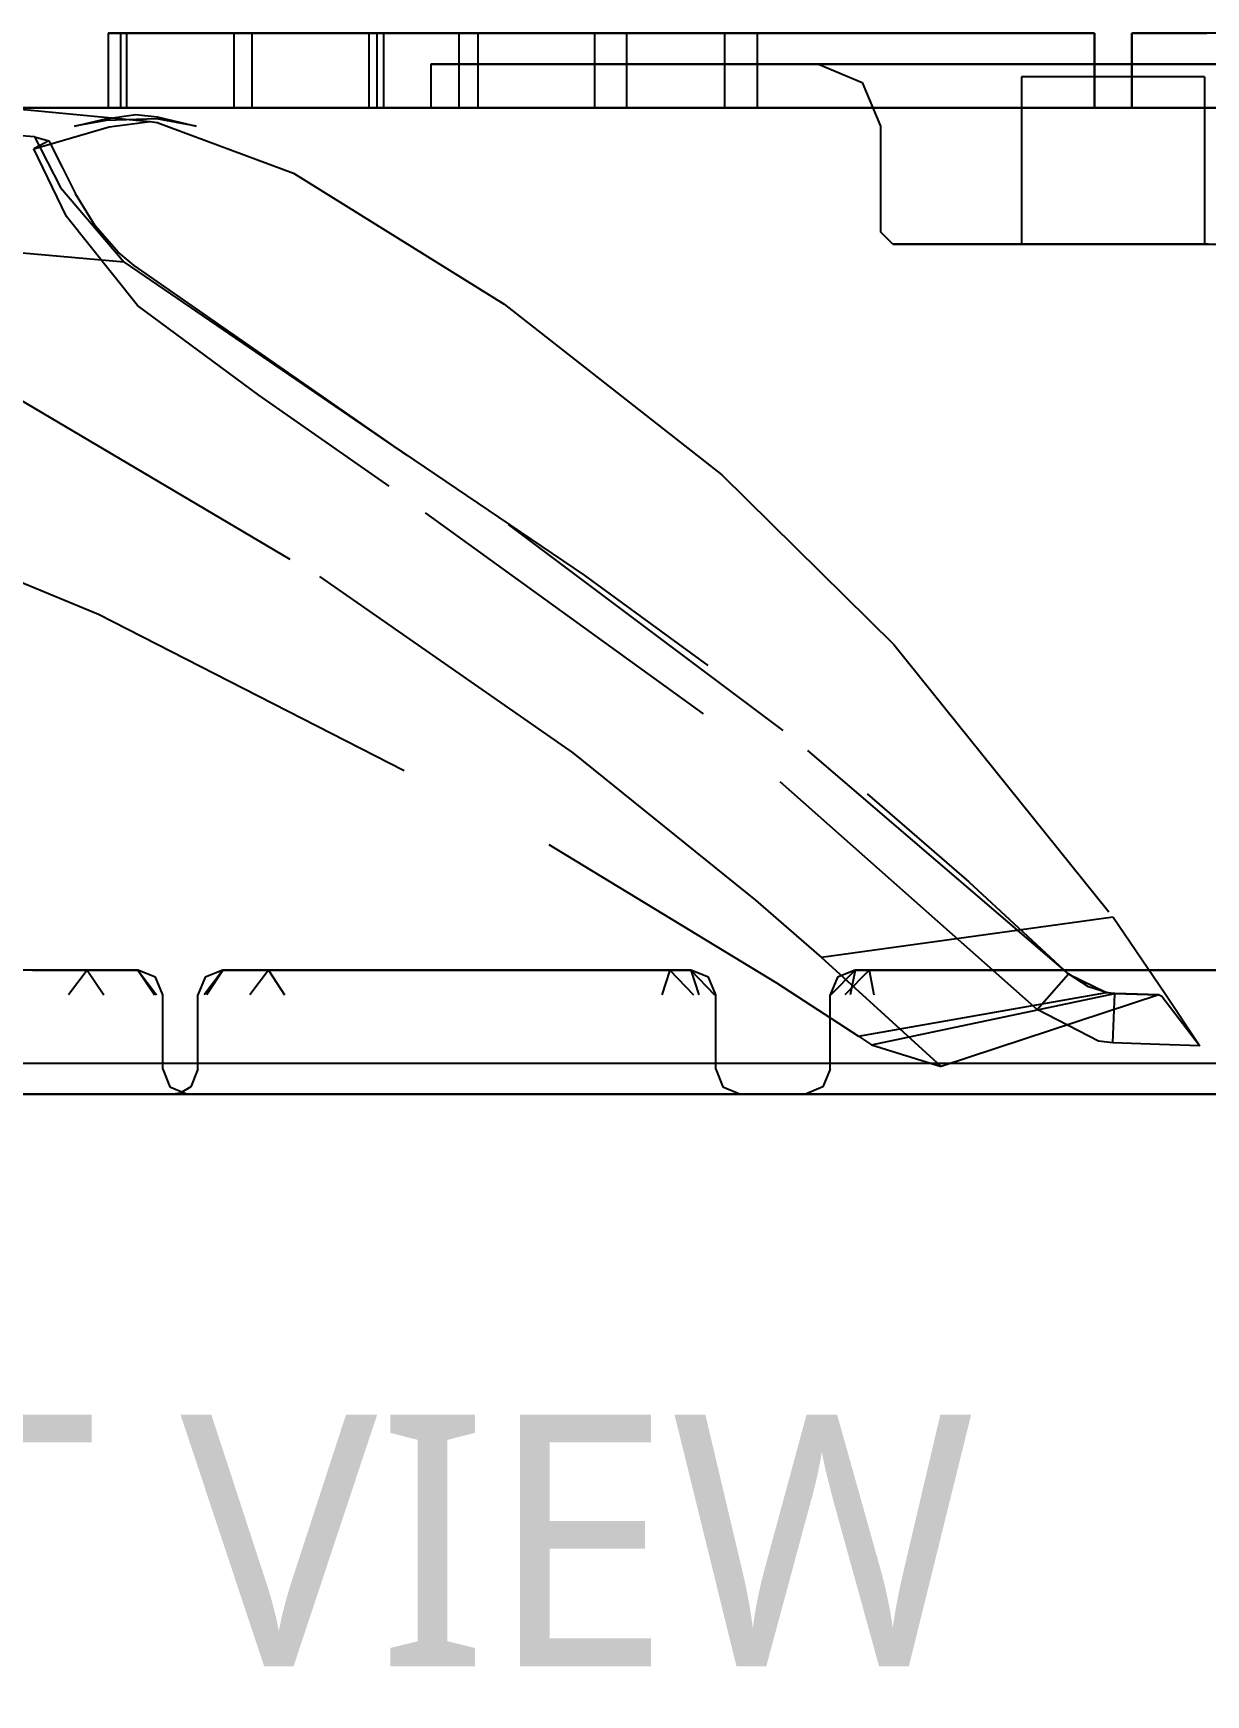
# Model space of a CAD drawing. Header units: metres. Extents: x -7 to 410, y 10 to 287.
# Drawn here: x 127.41 to 137.66, y 104.75 to 119.27 of the extents above; entities that cross this region are included whole.
import ezdxf

# ---------------------------------------------------------------- set-up
doc = ezdxf.new("R2010")
doc.units = ezdxf.units.M
doc.linetypes.add('DASHED', pattern=[4.5, 3, -1.5])
for name, color, linetype in [('HIDDEN', 9, 'DASHED'), ('TEXT', 7, 'Continuous'), ('VISIBLE', 3, 'Continuous')]:
    doc.layers.add(name, color=color, linetype=linetype)
doc.styles.add('CHINESE', font='msjh.ttc')

msp = doc.modelspace()

# ---------------------------------------------------------------- linework, layer by layer
at = {"layer": 'HIDDEN'}
for p, q in [((128.063, 119.272), (128.062, 119.272)), ((128.064, 119.272), (128.063, 119.272)), ((128.067, 119.272), (128.064, 119.272)), ((128.071, 119.272), (128.067, 119.272)), ((128.076, 119.272), (128.071, 119.272)), ((128.082, 119.272), (128.076, 119.272)), ((128.089, 119.272), (128.082, 119.272)), ((128.097, 119.272), (128.089, 119.272)), ((128.106, 119.272), (128.097, 119.272)), ((128.116, 119.272), (128.106, 119.272)), ((128.128, 119.272), (128.116, 119.272)), ((128.14, 119.272), (128.128, 119.272)), ((128.154, 119.272), (128.14, 119.272)), ((128.169, 119.272), (128.154, 119.272)), ((128.225, 118.621), (128.225, 119.272)), ((128.225, 119.272), (130.468, 119.272)), ((128.265, 119.272), (128.225, 119.272)), ((128.309, 119.272), (128.265, 119.272)), ((128.357, 119.272), (128.309, 119.272)), ((128.409, 119.272), (128.357, 119.272)), ((128.466, 119.272), (128.409, 119.272)), ((128.527, 119.272), (128.466, 119.272)), ((128.592, 119.272), (128.527, 119.272)), ((128.661, 119.272), (128.592, 119.272)), ((128.734, 119.272), (128.661, 119.272)), ((128.811, 119.272), (128.734, 119.272)), ((128.892, 119.272), (128.811, 119.272)), ((128.977, 119.272), (128.892, 119.272)), ((129.066, 119.272), (128.977, 119.272)), ((129.159, 119.272), (129.066, 119.272)), ((129.159, 119.272), (129.159, 118.621)), ((131.131, 119.272), (129.159, 119.272)), ((129.321, 118.621), (129.321, 119.272)), ((129.321, 119.272), (131.294, 119.272)), ((129.483, 119.272), (129.321, 119.272)), ((129.654, 119.272), (129.483, 119.272)), ((129.834, 119.272), (129.654, 119.272)), ((130.022, 119.272), (129.834, 119.272)), ((130.218, 119.272), (130.022, 119.272)), ((130.423, 119.272), (130.218, 119.272)), ((130.412, 119.272), (130.339, 119.272)), ((130.339, 119.272), (130.34, 119.272)), ((130.34, 119.272), (130.341, 119.272)), ((130.341, 119.272), (130.343, 119.272)), ((130.343, 119.272), (130.345, 119.272)), ((130.345, 119.272), (130.349, 119.272)), ((130.349, 119.272), (130.353, 119.272)), ((130.353, 119.272), (130.358, 119.272)), ((130.358, 119.272), (130.363, 119.272)), ((130.363, 119.272), (130.369, 119.272)), ((130.369, 119.272), (130.376, 119.272)), ((130.376, 119.272), (130.384, 119.272)), ((130.384, 119.272), (130.393, 119.272)), ((130.393, 119.272), (130.402, 119.272)), ((130.402, 119.272), (130.412, 119.272)), ((130.412, 118.621), (130.412, 119.272)), ((130.635, 119.272), (130.423, 119.272)), ((130.468, 119.272), (130.468, 118.621)), ((130.468, 119.272), (130.497, 119.272)), ((130.497, 119.272), (130.529, 119.272)), ((130.529, 119.272), (130.564, 119.272)), ((130.564, 119.272), (130.602, 119.272)), ((130.602, 119.272), (130.642, 119.272)), ((130.854, 119.272), (130.635, 119.272)), ((130.642, 119.272), (130.686, 119.272)), ((130.686, 119.272), (130.732, 119.272)), ((130.732, 119.272), (130.781, 119.272)), ((130.781, 119.272), (130.832, 119.272)), ((130.832, 119.272), (130.887, 119.272)), ((131.081, 119.272), (130.854, 119.272)), ((130.887, 119.272), (130.944, 119.272)), ((130.944, 119.272), (131.004, 119.272)), ((131.004, 119.272), (131.066, 119.272)), ((131.066, 119.272), (131.131, 119.272)), ((131.315, 119.272), (131.081, 119.272)), ((131.131, 118.621), (131.131, 119.272)), ((131.294, 119.272), (131.294, 118.621)), ((131.294, 119.272), (131.412, 119.272)), ((131.555, 119.272), (131.315, 119.272)), ((131.412, 119.272), (131.536, 119.272)), ((131.536, 119.272), (131.666, 119.272)), ((131.802, 119.272), (131.555, 119.272)), ((131.666, 119.272), (131.803, 119.272)), ((132.055, 119.272), (131.802, 119.272)), ((131.803, 119.272), (131.945, 119.272)), ((131.945, 119.272), (132.092, 119.272)), ((132.314, 119.272), (132.055, 119.272)), ((132.092, 119.272), (132.245, 119.272)), ((132.245, 119.272), (132.403, 119.272)), ((132.314, 119.272), (132.314, 118.621)), ((133.453, 119.272), (132.314, 119.272)), ((132.403, 119.272), (132.567, 119.272)), ((132.567, 119.272), (132.735, 119.272)), ((132.596, 118.621), (132.596, 119.272)), ((132.865, 119.272), (132.596, 119.272)), ((132.596, 119.272), (133.735, 119.272)), ((132.735, 119.272), (132.908, 119.272)), ((133.14, 119.272), (132.865, 119.272)), ((132.908, 119.272), (133.085, 119.272)), ((133.085, 119.272), (133.267, 119.272)), ((133.419, 119.272), (133.14, 119.272)), ((133.267, 119.272), (133.453, 119.272)), ((133.702, 119.272), (133.419, 119.272)), ((133.453, 118.621), (133.453, 119.272)), ((133.989, 119.272), (133.702, 119.272)), ((133.735, 119.272), (133.735, 118.621)), ((133.735, 119.272), (133.93, 119.272)), ((133.93, 119.272), (134.128, 119.272)), ((134.279, 119.272), (133.989, 119.272)), ((134.128, 119.272), (134.33, 119.272)), ((134.573, 119.272), (134.279, 119.272)), ((134.33, 119.272), (134.534, 119.272)), ((134.534, 119.272), (134.741, 119.272)), ((134.869, 119.272), (134.573, 119.272)), ((134.741, 119.272), (134.95, 119.272)), ((135.167, 119.272), (134.869, 119.272)), ((134.95, 119.272), (135.162, 119.272)), ((135.162, 119.272), (135.375, 119.272)), ((135.468, 119.272), (135.167, 119.272)), ((135.375, 119.272), (135.591, 119.272)), ((135.77, 119.272), (135.468, 119.272)), ((135.591, 119.272), (135.807, 119.272)), ((136.074, 119.272), (135.77, 119.272)), ((135.807, 119.272), (136.025, 119.272)), ((136.025, 119.272), (136.244, 119.272)), ((136.378, 119.272), (136.074, 119.272)), ((136.244, 119.272), (136.463, 119.272)), ((136.683, 119.272), (136.378, 119.272)), ((136.463, 119.272), (136.683, 119.272)), ((136.683, 119.272), (136.683, 118.621)), ((136.683, 118.621), (136.683, 119.272)), ((137.009, 119.272), (137.009, 118.621)), ((137.009, 119.272), (137.229, 119.272)), ((137.009, 118.621), (137.009, 119.272)), ((137.314, 119.272), (137.009, 119.272)), ((137.229, 119.272), (137.448, 119.272)), ((137.618, 119.272), (137.314, 119.272)), ((137.448, 119.272), (137.667, 119.272)), ((137.922, 119.272), (137.618, 119.272)), ((134.443, 119.001), (134.27, 119.001)), ((134.27, 119.001), (134.285, 119.001)), ((134.285, 119.001), (134.329, 119.001)), ((134.329, 119.001), (134.401, 119.001)), ((134.401, 119.001), (134.502, 119.001)), ((134.619, 119.001), (134.443, 119.001)), ((134.502, 119.001), (134.629, 119.001)), ((134.796, 119.001), (134.619, 119.001)), ((134.629, 119.001), (134.781, 119.001)), ((134.781, 119.001), (134.957, 119.001)), ((134.976, 119.001), (134.796, 119.001)), ((134.957, 119.001), (135.154, 119.001)), ((135.157, 119.001), (134.976, 119.001)), ((135.154, 119.001), (135.371, 119.001)), ((135.341, 119.001), (135.157, 119.001)), ((135.525, 119.001), (135.341, 119.001)), ((135.371, 119.001), (135.605, 119.001)), ((135.712, 119.001), (135.525, 119.001)), ((135.605, 119.001), (135.852, 119.001)), ((135.899, 119.001), (135.712, 119.001)), ((135.852, 119.001), (136.111, 119.001)), ((136.087, 119.001), (135.899, 119.001)), ((136.276, 119.001), (136.087, 119.001)), ((136.111, 119.001), (136.378, 119.001)), ((136.466, 119.001), (136.276, 119.001)), ((136.378, 119.001), (136.651, 119.001)), ((136.656, 119.001), (136.466, 119.001)), ((136.651, 119.001), (136.652, 119.001)), ((136.67, 119.001), (136.651, 119.001)), ((136.652, 119.001), (136.654, 119.001)), ((136.654, 119.001), (136.655, 119.001)), ((136.655, 119.001), (136.656, 119.001)), ((136.846, 119.001), (136.656, 119.001)), ((136.656, 119.001), (136.658, 119.001)), ((136.658, 119.001), (136.659, 119.001)), ((136.659, 119.001), (136.66, 119.001)), ((136.66, 119.001), (136.662, 119.001)), ((136.662, 119.001), (136.663, 119.001)), ((136.663, 119.001), (136.664, 119.001)), ((136.664, 119.001), (136.666, 119.001)), ((136.666, 119.001), (136.667, 119.001)), ((136.667, 119.001), (136.668, 119.001)), ((136.668, 119.001), (136.67, 119.001)), ((136.67, 119.001), (136.971, 119.001)), ((136.971, 119.001), (137.271, 119.001)), ((137.271, 119.001), (137.565, 119.001)), ((137.565, 119.001), (137.849, 119.001)), ((123.983, 118.811), (128.07, 118.453)), ((136.051, 118.892), (136.046, 118.892)), ((136.066, 118.892), (136.051, 118.892)), ((136.091, 118.892), (136.066, 118.892)), ((136.125, 118.892), (136.091, 118.892)), ((136.169, 118.892), (136.125, 118.892)), ((136.221, 118.892), (136.169, 118.892)), ((136.28, 118.892), (136.221, 118.892)), ((136.347, 118.892), (136.28, 118.892)), ((136.421, 118.892), (136.347, 118.892)), ((136.499, 118.892), (136.421, 118.892)), ((136.582, 118.892), (136.499, 118.892)), ((136.668, 118.892), (136.582, 118.892)), ((136.756, 118.892), (136.668, 118.892)), ((136.846, 118.892), (136.756, 118.892)), ((136.936, 118.892), (136.846, 118.892)), ((137.024, 118.892), (136.936, 118.892)), ((137.11, 118.892), (137.024, 118.892)), ((137.193, 118.892), (137.11, 118.892)), ((137.272, 118.892), (137.193, 118.892)), ((137.345, 118.892), (137.272, 118.892)), ((137.412, 118.892), (137.345, 118.892)), ((137.471, 118.892), (137.412, 118.892)), ((137.523, 118.892), (137.471, 118.892)), ((137.567, 118.892), (137.523, 118.892)), ((137.601, 118.892), (137.567, 118.892)), ((137.626, 118.892), (137.601, 118.892)), ((137.641, 118.892), (137.626, 118.892)), ((137.646, 118.892), (137.641, 118.892)), ((127.419, 118.367), (123.952, 118.644)), ((125.665, 118.763), (128.428, 118.501)), ((127.417, 118.621), (126.968, 118.621)), ((127.985, 118.621), (127.417, 118.621)), ((127.768, 118.459), (128.042, 118.525)), ((128.044, 118.509), (127.768, 118.459)), ((128.664, 118.621), (127.985, 118.621)), ((128.042, 118.525), (128.302, 118.561)), ((128.042, 118.525), (128.044, 118.509)), ((128.486, 118.523), (128.044, 118.509)), ((128.07, 118.453), (128.428, 118.501)), ((130.468, 118.621), (128.225, 118.621)), ((128.225, 118.621), (128.265, 118.621)), ((128.265, 118.621), (128.309, 118.621)), ((128.302, 118.561), (128.49, 118.542)), ((128.309, 118.621), (128.357, 118.621)), ((128.357, 118.621), (128.409, 118.621)), ((128.409, 118.621), (128.466, 118.621)), ((128.428, 118.501), (128.489, 118.493)), ((128.466, 118.621), (128.527, 118.621)), ((128.831, 118.459), (128.486, 118.523)), ((128.489, 118.493), (129.682, 118.049)), ((128.49, 118.542), (128.831, 118.459)), ((128.527, 118.621), (128.592, 118.621)), ((128.592, 118.621), (128.661, 118.621)), ((128.661, 118.621), (128.734, 118.621)), ((129.446, 118.621), (128.664, 118.621)), ((128.734, 118.621), (128.811, 118.621)), ((128.811, 118.621), (128.892, 118.621)), ((128.892, 118.621), (128.977, 118.621)), ((128.977, 118.621), (129.066, 118.621)), ((129.066, 118.621), (129.159, 118.621)), ((129.159, 118.621), (131.131, 118.621)), ((131.294, 118.621), (129.321, 118.621)), ((129.321, 118.621), (129.483, 118.621)), ((130.321, 118.621), (129.446, 118.621)), ((129.483, 118.621), (129.654, 118.621)), ((129.654, 118.621), (129.834, 118.621)), ((129.834, 118.621), (130.022, 118.621)), ((130.022, 118.621), (130.218, 118.621)), ((130.218, 118.621), (130.423, 118.621)), ((131.278, 118.621), (130.321, 118.621)), ((130.339, 118.621), (130.412, 118.621)), ((130.34, 118.621), (130.339, 118.621)), ((130.341, 118.621), (130.34, 118.621)), ((130.343, 118.621), (130.341, 118.621)), ((130.345, 118.621), (130.343, 118.621)), ((130.349, 118.621), (130.345, 118.621)), ((130.353, 118.621), (130.349, 118.621)), ((130.358, 118.621), (130.353, 118.621)), ((130.363, 118.621), (130.358, 118.621)), ((130.369, 118.621), (130.363, 118.621)), ((130.376, 118.621), (130.369, 118.621)), ((130.384, 118.621), (130.376, 118.621)), ((130.393, 118.621), (130.384, 118.621)), ((130.402, 118.621), (130.393, 118.621)), ((130.412, 118.621), (130.402, 118.621)), ((130.423, 118.621), (130.635, 118.621)), ((130.497, 118.621), (130.468, 118.621)), ((130.529, 118.621), (130.497, 118.621)), ((130.564, 118.621), (130.529, 118.621)), ((130.602, 118.621), (130.564, 118.621)), ((130.642, 118.621), (130.602, 118.621)), ((130.635, 118.621), (130.854, 118.621)), ((130.686, 118.621), (130.642, 118.621)), ((130.732, 118.621), (130.686, 118.621)), ((130.781, 118.621), (130.732, 118.621)), ((130.832, 118.621), (130.781, 118.621)), ((130.887, 118.621), (130.832, 118.621)), ((130.854, 118.621), (131.081, 118.621)), ((130.944, 118.621), (130.887, 118.621)), ((131.004, 118.621), (130.944, 118.621)), ((131.066, 118.621), (131.004, 118.621)), ((131.131, 118.621), (131.066, 118.621)), ((131.081, 118.621), (131.315, 118.621)), ((132.305, 118.621), (131.278, 118.621)), ((131.412, 118.621), (131.294, 118.621)), ((131.315, 118.621), (131.555, 118.621)), ((131.536, 118.621), (131.412, 118.621)), ((131.666, 118.621), (131.536, 118.621)), ((131.555, 118.621), (131.802, 118.621)), ((131.803, 118.621), (131.666, 118.621)), ((131.802, 118.621), (132.055, 118.621)), ((131.945, 118.621), (131.803, 118.621)), ((132.092, 118.621), (131.945, 118.621)), ((132.055, 118.621), (132.314, 118.621)), ((132.245, 118.621), (132.092, 118.621)), ((132.403, 118.621), (132.245, 118.621)), ((133.39, 118.621), (132.305, 118.621)), ((132.314, 118.621), (133.453, 118.621)), ((132.567, 118.621), (132.403, 118.621)), ((132.735, 118.621), (132.567, 118.621)), ((132.596, 118.621), (132.865, 118.621)), ((133.735, 118.621), (132.596, 118.621)), ((132.908, 118.621), (132.735, 118.621)), ((132.865, 118.621), (133.14, 118.621)), ((133.085, 118.621), (132.908, 118.621)), ((133.267, 118.621), (133.085, 118.621)), ((133.14, 118.621), (133.419, 118.621)), ((133.453, 118.621), (133.267, 118.621)), ((134.517, 118.621), (133.39, 118.621)), ((133.419, 118.621), (133.702, 118.621)), ((133.702, 118.621), (133.989, 118.621)), ((133.93, 118.621), (133.735, 118.621)), ((134.128, 118.621), (133.93, 118.621)), ((133.989, 118.621), (134.279, 118.621)), ((134.33, 118.621), (134.128, 118.621)), ((134.279, 118.621), (134.573, 118.621)), ((134.534, 118.621), (134.33, 118.621)), ((135.674, 118.621), (134.517, 118.621)), ((134.741, 118.621), (134.534, 118.621)), ((134.573, 118.621), (134.869, 118.621)), ((134.95, 118.621), (134.741, 118.621)), ((134.788, 118.621), (134.929, 118.621)), ((134.869, 118.621), (135.167, 118.621)), ((134.929, 118.621), (135.072, 118.621)), ((135.162, 118.621), (134.95, 118.621)), ((135.072, 118.621), (135.216, 118.621)), ((135.375, 118.621), (135.162, 118.621)), ((135.167, 118.621), (135.468, 118.621)), ((135.216, 118.621), (135.361, 118.621)), ((135.361, 118.621), (135.507, 118.621)), ((135.591, 118.621), (135.375, 118.621)), ((135.468, 118.621), (135.77, 118.621)), ((135.507, 118.621), (135.653, 118.621)), ((135.807, 118.621), (135.591, 118.621)), ((135.653, 118.621), (135.801, 118.621)), ((136.846, 118.621), (135.674, 118.621)), ((135.77, 118.621), (136.074, 118.621)), ((135.801, 118.621), (135.949, 118.621)), ((136.025, 118.621), (135.807, 118.621)), ((135.949, 118.621), (136.097, 118.621)), ((136.244, 118.621), (136.025, 118.621)), ((136.074, 118.621), (136.378, 118.621)), ((136.097, 118.621), (136.247, 118.621)), ((136.463, 118.621), (136.244, 118.621)), ((136.247, 118.621), (136.396, 118.621)), ((136.378, 118.621), (136.683, 118.621)), ((136.396, 118.621), (136.546, 118.621)), ((136.683, 118.621), (136.463, 118.621)), ((136.546, 118.621), (136.696, 118.621)), ((136.696, 118.621), (136.846, 118.621)), ((138.018, 118.621), (136.846, 118.621)), ((136.846, 118.621), (136.996, 118.621)), ((136.996, 118.621), (137.146, 118.621)), ((137.229, 118.621), (137.009, 118.621)), ((137.009, 118.621), (137.314, 118.621)), ((137.146, 118.621), (137.296, 118.621)), ((137.448, 118.621), (137.229, 118.621)), ((137.296, 118.621), (137.445, 118.621)), ((137.314, 118.621), (137.618, 118.621)), ((137.445, 118.621), (137.595, 118.621)), ((137.667, 118.621), (137.448, 118.621)), ((137.595, 118.621), (137.743, 118.621)), ((137.618, 118.621), (137.922, 118.621)), ((127.413, 118.261), (128.07, 118.453)), ((127.419, 118.367), (127.544, 118.332)), ((127.419, 118.367), (127.646, 117.925)), ((128.201, 117.272), (116.808, 118.269)), ((127.544, 118.332), (127.413, 118.261)), ((127.697, 117.671), (127.413, 118.261)), ((127.544, 118.332), (127.658, 118.102)), ((127.658, 118.102), (127.776, 117.868)), ((127.646, 117.925), (128.201, 117.272)), ((129.682, 118.049), (131.524, 116.905)), ((127.948, 117.589), (127.776, 117.868)), ((128.318, 116.893), (127.697, 117.671)), ((128.15, 117.359), (127.948, 117.589)), ((128.289, 117.242), (128.15, 117.359)), ((134.933, 117.428), (134.921, 117.428)), ((134.969, 117.428), (134.933, 117.428)), ((135.029, 117.428), (134.969, 117.428)), ((135.112, 117.428), (135.029, 117.428)), ((135.216, 117.428), (135.112, 117.428)), ((135.341, 117.428), (135.216, 117.428)), ((135.485, 117.428), (135.341, 117.428)), ((135.646, 117.428), (135.485, 117.428)), ((135.822, 117.428), (135.646, 117.428)), ((136.011, 117.428), (135.822, 117.428)), ((136.21, 117.428), (136.011, 117.428)), ((136.418, 117.428), (136.21, 117.428)), ((136.63, 117.428), (136.418, 117.428)), ((136.846, 117.428), (136.63, 117.428)), ((137.062, 117.428), (136.846, 117.428)), ((137.274, 117.428), (137.062, 117.428)), ((137.482, 117.428), (137.274, 117.428)), ((137.681, 117.428), (137.482, 117.428)), ((128.201, 117.272), (131.558, 114.978)), ((130.546, 115.673), (128.289, 117.242)), ((131.524, 116.905), (133.427, 115.414)), ((129.38, 116.11), (128.318, 116.893)), ((122.625, 116.401), (127.978, 114.196)), ((127.066, 116.201), (129.91, 114.523)), ((130.517, 115.313), (129.38, 116.11)), ((132.224, 114.535), (130.546, 115.673)), ((133.267, 113.323), (130.517, 115.313)), ((133.427, 115.414), (134.929, 113.93)), ((131.558, 114.978), (134.696, 112.625)), ((129.91, 114.523), (132.123, 112.983)), ((133.307, 113.747), (132.224, 114.535)), ((127.978, 114.196), (131.915, 112.181)), ((134.929, 113.93), (136.846, 111.546)), ((136.457, 111.053), (133.307, 113.747)), ((136.181, 110.739), (133.267, 113.323)), ((132.123, 112.983), (133.72, 111.696)), ((134.696, 112.625), (135.585, 111.855)), ((131.915, 112.181), (133.903, 110.973)), ((135.585, 111.855), (136.454, 111.053)), ((133.72, 111.696), (134.298, 111.195)), ((136.846, 111.546), (134.298, 111.195)), ((136.846, 111.546), (137.298, 110.884)), ((135.344, 110.241), (134.298, 111.195)), ((127.466, 111.084), (127.271, 111.084)), ((127.399, 111.084), (127.57, 111.084)), ((127.669, 111.084), (127.466, 111.084)), ((127.57, 111.084), (127.748, 111.084)), ((127.878, 111.084), (127.669, 111.084)), ((127.878, 111.084), (127.714, 110.868)), ((127.748, 111.084), (127.933, 111.084)), ((128.321, 111.084), (127.878, 111.084)), ((127.878, 111.084), (128.023, 110.868)), ((127.933, 111.084), (128.124, 111.084)), ((128.124, 111.084), (128.321, 111.084)), ((128.321, 111.084), (128.466, 110.868)), ((128.321, 111.084), (128.485, 110.868)), ((128.474, 111.021), (128.321, 111.084)), ((128.538, 110.868), (128.474, 111.021)), ((128.909, 111.021), (128.846, 110.868)), ((129.063, 111.084), (128.902, 110.868)), ((129.063, 111.084), (128.909, 111.021)), ((129.063, 111.084), (128.921, 110.868)), ((129.063, 111.084), (129.462, 111.084)), ((129.311, 111.084), (129.063, 111.084)), ((129.462, 111.084), (129.301, 110.868)), ((129.564, 111.084), (129.311, 111.084)), ((129.462, 111.084), (129.696, 111.084)), ((129.462, 111.084), (129.604, 110.868)), ((129.823, 111.084), (129.564, 111.084)), ((129.696, 111.084), (129.936, 111.084)), ((130.087, 111.084), (129.823, 111.084)), ((129.936, 111.084), (130.181, 111.084)), ((130.356, 111.084), (130.087, 111.084)), ((130.181, 111.084), (130.43, 111.084)), ((130.63, 111.084), (130.356, 111.084)), ((130.43, 111.084), (130.685, 111.084)), ((130.909, 111.084), (130.63, 111.084)), ((130.685, 111.084), (130.944, 111.084)), ((131.192, 111.084), (130.909, 111.084)), ((130.944, 111.084), (131.207, 111.084)), ((131.479, 111.084), (131.192, 111.084)), ((131.207, 111.084), (131.474, 111.084)), ((131.474, 111.084), (131.746, 111.084)), ((131.77, 111.084), (131.479, 111.084)), ((131.746, 111.084), (132.021, 111.084)), ((132.065, 111.084), (131.77, 111.084)), ((132.021, 111.084), (132.3, 111.084)), ((132.364, 111.084), (132.065, 111.084)), ((132.3, 111.084), (132.582, 111.084)), ((132.666, 111.084), (132.364, 111.084)), ((132.582, 111.084), (132.867, 111.084)), ((132.971, 111.084), (132.666, 111.084)), ((132.867, 111.084), (133.155, 111.084)), ((132.971, 111.084), (132.9, 110.868)), ((133.155, 111.084), (132.971, 111.084)), ((132.971, 111.084), (133.177, 110.868)), ((133.155, 111.084), (133.361, 110.868)), ((133.155, 111.084), (133.226, 110.868)), ((133.309, 111.021), (133.155, 111.084)), ((133.372, 110.868), (133.309, 111.021)), ((133.903, 110.973), (134.62, 110.507)), ((134.436, 111.021), (134.373, 110.868)), ((134.59, 111.084), (134.378, 110.868)), ((134.59, 111.084), (134.436, 111.021)), ((134.714, 111.084), (134.502, 110.868)), ((134.59, 111.084), (134.548, 110.868)), ((134.59, 111.084), (134.714, 111.084)), ((134.909, 111.084), (134.59, 111.084)), ((134.714, 111.084), (135.015, 111.084)), ((134.714, 111.084), (134.755, 110.868)), ((135.23, 111.084), (134.909, 111.084)), ((135.015, 111.084), (135.318, 111.084)), ((135.551, 111.084), (135.23, 111.084)), ((135.318, 111.084), (135.623, 111.084)), ((135.874, 111.084), (135.551, 111.084)), ((135.623, 111.084), (135.928, 111.084)), ((136.198, 111.084), (135.874, 111.084)), ((135.928, 111.084), (136.233, 111.084)), ((136.181, 110.739), (136.457, 111.053)), ((136.522, 111.084), (136.198, 111.084)), ((136.233, 111.084), (136.54, 111.084)), ((136.454, 111.053), (136.788, 110.889)), ((136.457, 111.053), (136.454, 111.053)), ((136.63, 110.938), (136.457, 111.053)), ((136.846, 111.084), (136.522, 111.084)), ((136.54, 111.084), (136.846, 111.084)), ((136.846, 111.084), (137.152, 111.084)), ((137.17, 111.084), (136.846, 111.084)), ((137.152, 111.084), (137.459, 111.084)), ((137.494, 111.084), (137.17, 111.084)), ((137.459, 111.084), (137.764, 111.084)), ((137.818, 111.084), (137.494, 111.084)), ((128.538, 110.217), (128.538, 110.868)), ((128.846, 110.217), (128.846, 110.868)), ((133.372, 110.217), (133.372, 110.868)), ((134.373, 110.217), (134.373, 110.868)), ((134.62, 110.507), (136.788, 110.889)), ((134.734, 110.43), (136.861, 110.881)), ((137.246, 110.868), (135.344, 110.241)), ((136.788, 110.889), (136.63, 110.938)), ((136.788, 110.889), (136.861, 110.881)), ((136.825, 110.884), (136.788, 110.889)), ((136.861, 110.881), (136.825, 110.884)), ((136.845, 110.448), (136.861, 110.881)), ((136.861, 110.881), (136.861, 110.881)), ((136.861, 110.881), (137.246, 110.868)), ((136.961, 110.877), (136.861, 110.881)), ((137.06, 110.873), (136.961, 110.877)), ((137.15, 110.87), (137.06, 110.873)), ((137.249, 110.868), (137.15, 110.87)), ((137.246, 110.868), (137.249, 110.868)), ((137.249, 110.868), (137.272, 110.855)), ((137.272, 110.855), (137.603, 110.421)), ((137.298, 110.884), (137.603, 110.421)), ((136.719, 110.462), (136.181, 110.739)), ((134.62, 110.507), (134.734, 110.43)), ((134.734, 110.43), (135.344, 110.241)), ((136.845, 110.448), (136.719, 110.462)), ((137.251, 110.433), (136.845, 110.448)), ((137.603, 110.421), (137.251, 110.433)), ((127.733, 110), (127.105, 110)), ((127.311, 110), (127.454, 110)), ((127.55, 110), (127.333, 110)), ((127.454, 110), (127.605, 110)), ((127.584, 110), (127.55, 110)), ((127.623, 110), (127.584, 110)), ((127.605, 110), (127.763, 110)), ((127.664, 110), (127.623, 110)), ((127.708, 110), (127.664, 110)), ((127.754, 110), (127.708, 110)), ((128.407, 110), (127.733, 110)), ((127.802, 110), (127.754, 110)), ((127.763, 110), (127.927, 110)), ((127.851, 110), (127.802, 110)), ((127.9, 110), (127.851, 110)), ((127.949, 110), (127.9, 110)), ((127.927, 110), (128.098, 110)), ((127.997, 110), (127.949, 110)), ((128.044, 110), (127.997, 110)), ((128.088, 110), (128.044, 110)), ((128.13, 110), (128.088, 110)), ((128.098, 110), (128.275, 110)), ((128.168, 110), (128.13, 110)), ((128.611, 110), (128.168, 110)), ((128.275, 110), (128.459, 110)), ((129.124, 110), (128.407, 110)), ((128.459, 110), (128.649, 110)), ((128.63, 110), (128.611, 110)), ((128.692, 110.009), (128.629, 110)), ((128.63, 110), (128.629, 110)), ((128.629, 110), (128.63, 110)), ((128.648, 110), (128.63, 110)), ((128.632, 110), (128.63, 110)), ((128.63, 110), (128.631, 110)), ((128.631, 110), (128.634, 110)), ((128.636, 110), (128.632, 110)), ((128.634, 110), (128.638, 110)), ((128.642, 110), (128.636, 110)), ((128.638, 110), (128.644, 110)), ((128.649, 110), (128.642, 110)), ((128.644, 110), (128.65, 110)), ((128.664, 110), (128.648, 110)), ((128.649, 110), (128.663, 110)), ((128.658, 110), (128.649, 110)), ((128.65, 110), (128.658, 110)), ((128.668, 110), (128.658, 110)), ((128.658, 110), (128.667, 110)), ((128.663, 110), (128.676, 110)), ((128.679, 110), (128.664, 110)), ((128.667, 110), (128.676, 110)), ((128.68, 110), (128.668, 110)), ((128.676, 110), (128.688, 110)), ((128.676, 110), (128.687, 110)), ((128.693, 110), (128.679, 110)), ((128.693, 110), (128.68, 110)), ((128.687, 110), (128.699, 110)), ((128.688, 110), (128.7, 110)), ((128.706, 110), (128.693, 110)), ((128.708, 110), (128.693, 110)), ((128.699, 110), (128.712, 110)), ((128.7, 110), (128.71, 110)), ((128.717, 110), (128.706, 110)), ((128.723, 110), (128.708, 110)), ((128.71, 110), (128.719, 110)), ((128.712, 110), (128.726, 110)), ((128.727, 110), (128.717, 110)), ((128.719, 110), (128.727, 110)), ((128.741, 110), (128.723, 110)), ((128.726, 110), (128.74, 110)), ((128.727, 110), (128.735, 110)), ((128.736, 110), (128.727, 110)), ((128.735, 110), (128.741, 110)), ((128.742, 110), (128.736, 110)), ((128.74, 110), (129.14, 110)), ((128.741, 110), (128.746, 110)), ((128.759, 110), (128.741, 110)), ((128.748, 110), (128.742, 110)), ((128.746, 110), (128.75, 110)), ((128.752, 110), (128.748, 110)), ((128.75, 110), (128.753, 110)), ((128.754, 110), (128.752, 110)), ((128.753, 110), (128.754, 110)), ((128.754, 110), (128.755, 110)), ((128.755, 110), (128.754, 110)), ((128.778, 110), (128.759, 110)), ((129.035, 110), (128.778, 110)), ((129.298, 110), (129.035, 110)), ((129.88, 110), (129.124, 110)), ((129.14, 110), (129.174, 110)), ((129.174, 110), (129.211, 110)), ((129.211, 110), (129.252, 110)), ((129.252, 110), (129.295, 110)), ((129.295, 110), (129.341, 110)), ((129.566, 110), (129.298, 110)), ((129.341, 110), (129.387, 110)), ((129.387, 110), (129.435, 110)), ((129.435, 110), (129.483, 110)), ((129.483, 110), (129.531, 110)), ((129.531, 110), (129.578, 110)), ((129.84, 110), (129.566, 110)), ((129.578, 110), (129.623, 110)), ((129.623, 110), (129.667, 110)), ((129.667, 110), (129.708, 110)), ((129.708, 110), (129.746, 110)), ((129.746, 110), (129.971, 110)), ((130.119, 110), (129.84, 110)), ((130.671, 110), (129.88, 110)), ((129.971, 110), (130.202, 110)), ((130.403, 110), (130.119, 110)), ((130.202, 110), (130.437, 110)), ((130.692, 110), (130.403, 110)), ((130.437, 110), (130.677, 110)), ((131.494, 110), (130.671, 110)), ((130.677, 110), (130.922, 110)), ((130.985, 110), (130.692, 110)), ((130.922, 110), (131.171, 110)), ((131.283, 110), (130.985, 110)), ((131.171, 110), (131.424, 110)), ((131.585, 110), (131.283, 110)), ((131.424, 110), (131.681, 110)), ((132.344, 110), (131.494, 110)), ((131.891, 110), (131.585, 110)), ((131.681, 110), (131.942, 110)), ((132.2, 110), (131.891, 110)), ((131.942, 110), (132.207, 110)), ((132.513, 110), (132.2, 110)), ((132.207, 110), (132.475, 110)), ((133.216, 110), (132.344, 110)), ((132.475, 110), (132.746, 110)), ((132.829, 110), (132.513, 110)), ((132.746, 110), (133.02, 110)), ((132.877, 110), (132.829, 110)), ((132.925, 110), (132.877, 110)), ((132.974, 110), (132.925, 110)), ((133.023, 110), (132.974, 110)), ((133.02, 110), (133.297, 110)), ((133.072, 110), (133.023, 110)), ((133.119, 110), (133.072, 110)), ((133.164, 110), (133.119, 110)), ((133.207, 110), (133.164, 110)), ((133.247, 110), (133.207, 110)), ((134.107, 110), (133.216, 110)), ((133.283, 110), (133.247, 110)), ((133.315, 110), (133.283, 110)), ((133.297, 110), (133.333, 110)), ((133.343, 110), (133.315, 110)), ((133.333, 110), (133.367, 110)), ((133.366, 110), (133.343, 110)), ((133.383, 110), (133.366, 110)), ((133.367, 110), (133.4, 110)), ((133.568, 110), (133.383, 110)), ((133.4, 110), (133.43, 110)), ((133.43, 110), (133.459, 110)), ((133.459, 110), (133.485, 110)), ((133.485, 110), (133.509, 110)), ((133.509, 110), (133.529, 110)), ((133.529, 110), (133.547, 110)), ((133.547, 110), (133.562, 110)), ((133.562, 110), (133.574, 110)), ((133.571, 110), (133.568, 110)), ((133.573, 110), (133.571, 110)), ((133.576, 110), (133.573, 110)), ((133.574, 110), (133.582, 110)), ((133.578, 110), (133.576, 110)), ((133.58, 110), (133.578, 110)), ((133.582, 110), (133.58, 110)), ((133.582, 110), (133.587, 110)), ((133.584, 110), (133.582, 110)), ((133.585, 110), (133.584, 110)), ((133.586, 110), (133.585, 110)), ((133.587, 110), (133.586, 110)), ((133.587, 110), (133.589, 110)), ((133.588, 110), (133.587, 110)), ((133.589, 110), (133.588, 110)), ((133.589, 110), (133.589, 110)), ((133.589, 110), (133.589, 110)), ((135.013, 110), (134.107, 110)), ((134.158, 110), (134.156, 110)), ((134.156, 110), (134.156, 110)), ((134.156, 110), (134.156, 110)), ((134.156, 110), (134.157, 110)), ((134.157, 110), (134.157, 110)), ((134.157, 110), (134.158, 110)), ((134.164, 110), (134.158, 110)), ((134.158, 110), (134.158, 110)), ((134.158, 110), (134.159, 110)), ((134.159, 110), (134.16, 110)), ((134.16, 110), (134.161, 110)), ((134.161, 110), (134.162, 110)), ((134.162, 110), (134.163, 110)), ((134.163, 110), (134.164, 110)), ((134.175, 110), (134.164, 110)), ((134.164, 110), (134.165, 110)), ((134.165, 110), (134.289, 110)), ((134.189, 110), (134.175, 110)), ((134.208, 110), (134.189, 110)), ((134.23, 110), (134.208, 110)), ((134.255, 110), (134.23, 110)), ((134.284, 110), (134.255, 110)), ((134.316, 110), (134.284, 110)), ((134.289, 110), (134.302, 110)), ((134.302, 110), (134.32, 110)), ((134.35, 110), (134.316, 110)), ((134.32, 110), (134.342, 110)), ((134.342, 110), (134.369, 110)), ((134.387, 110), (134.35, 110)), ((134.369, 110), (134.4, 110)), ((134.425, 110), (134.387, 110)), ((134.4, 110), (134.435, 110)), ((134.466, 110), (134.425, 110)), ((134.435, 110), (134.474, 110)), ((134.507, 110), (134.466, 110)), ((134.474, 110), (134.515, 110)), ((134.838, 110), (134.507, 110)), ((134.515, 110), (134.559, 110)), ((134.559, 110), (134.605, 110)), ((134.605, 110), (134.652, 110)), ((134.652, 110), (134.7, 110)), ((134.7, 110), (134.748, 110)), ((134.748, 110), (134.796, 110)), ((134.796, 110), (135.086, 110)), ((135.17, 110), (134.838, 110)), ((135.927, 110), (135.013, 110)), ((135.086, 110), (135.377, 110)), ((135.504, 110), (135.17, 110)), ((135.377, 110), (135.67, 110)), ((135.839, 110), (135.504, 110)), ((135.67, 110), (135.963, 110)), ((136.174, 110), (135.839, 110)), ((136.846, 110), (135.927, 110)), ((135.963, 110), (136.257, 110)), ((136.51, 110), (136.174, 110)), ((136.257, 110), (136.551, 110)), ((136.846, 110), (136.51, 110)), ((136.551, 110), (136.846, 110)), ((137.765, 110), (136.846, 110)), ((136.846, 110), (137.141, 110)), ((137.182, 110), (136.846, 110)), ((137.141, 110), (137.435, 110)), ((137.518, 110), (137.182, 110)), ((137.435, 110), (137.729, 110)), ((137.853, 110), (137.518, 110))]:
    msp.add_line(p, q, dxfattribs=at)
at = {"layer": 'VISIBLE'}
for p, q in [((128.062, 119.272), (128.062, 118.621)), ((128.062, 119.272), (130.339, 119.272)), ((128.169, 119.272), (128.169, 118.621)), ((130.339, 119.272), (128.169, 119.272)), ((130.339, 119.272), (130.339, 118.621)), ((130.882, 119.001), (130.882, 118.621)), ((130.882, 119.001), (134.27, 119.001)), ((130.901, 119.001), (130.882, 119.001)), ((130.958, 119.001), (130.901, 119.001)), ((131.054, 119.001), (130.958, 119.001)), ((131.187, 119.001), (131.054, 119.001)), ((131.356, 119.001), (131.187, 119.001)), ((131.561, 119.001), (131.356, 119.001)), ((131.799, 119.001), (131.561, 119.001)), ((132.071, 119.001), (131.799, 119.001)), ((132.373, 119.001), (132.071, 119.001)), ((132.704, 119.001), (132.373, 119.001)), ((133.061, 119.001), (132.704, 119.001)), ((133.443, 119.001), (133.061, 119.001)), ((133.847, 119.001), (133.443, 119.001)), ((134.27, 119.001), (133.847, 119.001)), ((134.27, 119.001), (134.654, 118.842)), ((137.514, 119.001), (136.846, 119.001)), ((138.173, 119.001), (137.514, 119.001)), ((134.654, 118.842), (134.813, 118.459)), ((136.046, 118.892), (136.046, 117.428)), ((137.646, 118.892), (136.046, 118.892)), ((137.646, 118.892), (137.646, 117.428)), ((126.381, 118.621), (128.062, 118.621)), ((128.062, 118.621), (128.063, 118.621)), ((128.063, 118.621), (128.064, 118.621)), ((128.064, 118.621), (128.067, 118.621)), ((128.067, 118.621), (128.071, 118.621)), ((128.071, 118.621), (128.076, 118.621)), ((128.076, 118.621), (128.082, 118.621)), ((128.082, 118.621), (128.089, 118.621)), ((128.089, 118.621), (128.097, 118.621)), ((128.097, 118.621), (128.106, 118.621)), ((128.106, 118.621), (128.116, 118.621)), ((128.116, 118.621), (128.128, 118.621)), ((128.128, 118.621), (128.14, 118.621)), ((128.14, 118.621), (128.154, 118.621)), ((128.154, 118.621), (128.169, 118.621)), ((128.169, 118.621), (130.339, 118.621)), ((130.339, 118.621), (130.882, 118.621)), ((130.882, 118.621), (130.904, 118.621)), ((130.904, 118.621), (130.972, 118.621)), ((130.972, 118.621), (131.084, 118.621)), ((131.084, 118.621), (131.239, 118.621)), ((131.239, 118.621), (131.437, 118.621)), ((131.437, 118.621), (131.676, 118.621)), ((131.676, 118.621), (131.955, 118.621)), ((131.955, 118.621), (132.27, 118.621)), ((132.27, 118.621), (132.62, 118.621)), ((132.62, 118.621), (133.001, 118.621)), ((133.001, 118.621), (133.412, 118.621)), ((133.412, 118.621), (133.849, 118.621)), ((133.849, 118.621), (134.309, 118.621)), ((134.309, 118.621), (134.788, 118.621)), ((134.813, 118.459), (134.813, 117.537)), ((134.921, 117.428), (134.813, 117.537)), ((134.921, 117.428), (136.046, 117.428)), ((136.046, 117.428), (136.051, 117.428)), ((136.051, 117.428), (136.066, 117.428)), ((136.066, 117.428), (136.091, 117.428)), ((136.091, 117.428), (136.125, 117.428)), ((136.125, 117.428), (136.169, 117.428)), ((136.169, 117.428), (136.221, 117.428)), ((136.221, 117.428), (136.28, 117.428)), ((136.28, 117.428), (136.347, 117.428)), ((136.347, 117.428), (136.421, 117.428)), ((136.421, 117.428), (136.499, 117.428)), ((136.499, 117.428), (136.582, 117.428)), ((136.582, 117.428), (136.668, 117.428)), ((136.668, 117.428), (136.756, 117.428)), ((136.756, 117.428), (136.846, 117.428)), ((136.846, 117.428), (136.936, 117.428)), ((136.936, 117.428), (137.024, 117.428)), ((137.024, 117.428), (137.11, 117.428)), ((137.11, 117.428), (137.193, 117.428)), ((137.193, 117.428), (137.272, 117.428)), ((137.272, 117.428), (137.345, 117.428)), ((137.345, 117.428), (137.412, 117.428)), ((137.412, 117.428), (137.471, 117.428)), ((137.471, 117.428), (137.523, 117.428)), ((137.523, 117.428), (137.567, 117.428)), ((137.567, 117.428), (137.601, 117.428)), ((137.601, 117.428), (137.626, 117.428)), ((137.626, 117.428), (137.641, 117.428)), ((137.641, 117.428), (137.646, 117.428)), ((137.646, 117.428), (138.771, 117.428)), ((126.968, 110.271), (127.417, 110.271)), ((127.417, 110.271), (127.985, 110.271)), ((127.985, 110.271), (128.664, 110.271)), ((128.538, 110.217), (128.6, 110.065)), ((128.664, 110.271), (129.446, 110.271)), ((128.846, 110.217), (128.784, 110.065)), ((129.446, 110.271), (130.321, 110.271)), ((130.321, 110.271), (131.278, 110.271)), ((131.278, 110.271), (132.305, 110.271)), ((132.305, 110.271), (133.39, 110.271)), ((133.372, 110.217), (133.434, 110.065)), ((133.39, 110.271), (134.517, 110.271)), ((134.373, 110.217), (134.31, 110.065)), ((134.517, 110.271), (135.674, 110.271)), ((135.674, 110.271), (136.846, 110.271)), ((136.846, 110.271), (138.018, 110.271)), ((127.173, 110), (127.756, 110)), ((127.756, 110), (128.452, 110)), ((128.452, 110), (129.254, 110)), ((128.6, 110.065), (128.755, 110)), ((128.784, 110.065), (128.692, 110.009)), ((129.254, 110), (130.152, 110)), ((130.152, 110), (131.134, 110)), ((131.134, 110), (132.188, 110)), ((132.188, 110), (133.3, 110)), ((133.3, 110), (134.457, 110)), ((133.434, 110.065), (133.589, 110)), ((134.31, 110.065), (134.156, 110)), ((134.457, 110), (135.644, 110)), ((135.644, 110), (136.846, 110)), ((136.846, 110), (138.048, 110))]:
    msp.add_line(p, q, dxfattribs=at)

# ---------------------------------------------------------------- texts
at = {"layer": 'TEXT', "style": 'CHINESE'}
msp.add_text('右側視圖 RIGHT VIEW', height=2.2, dxfattribs=at).set_placement((106.644, 105))

doc.saveas('drawing.dxf')
